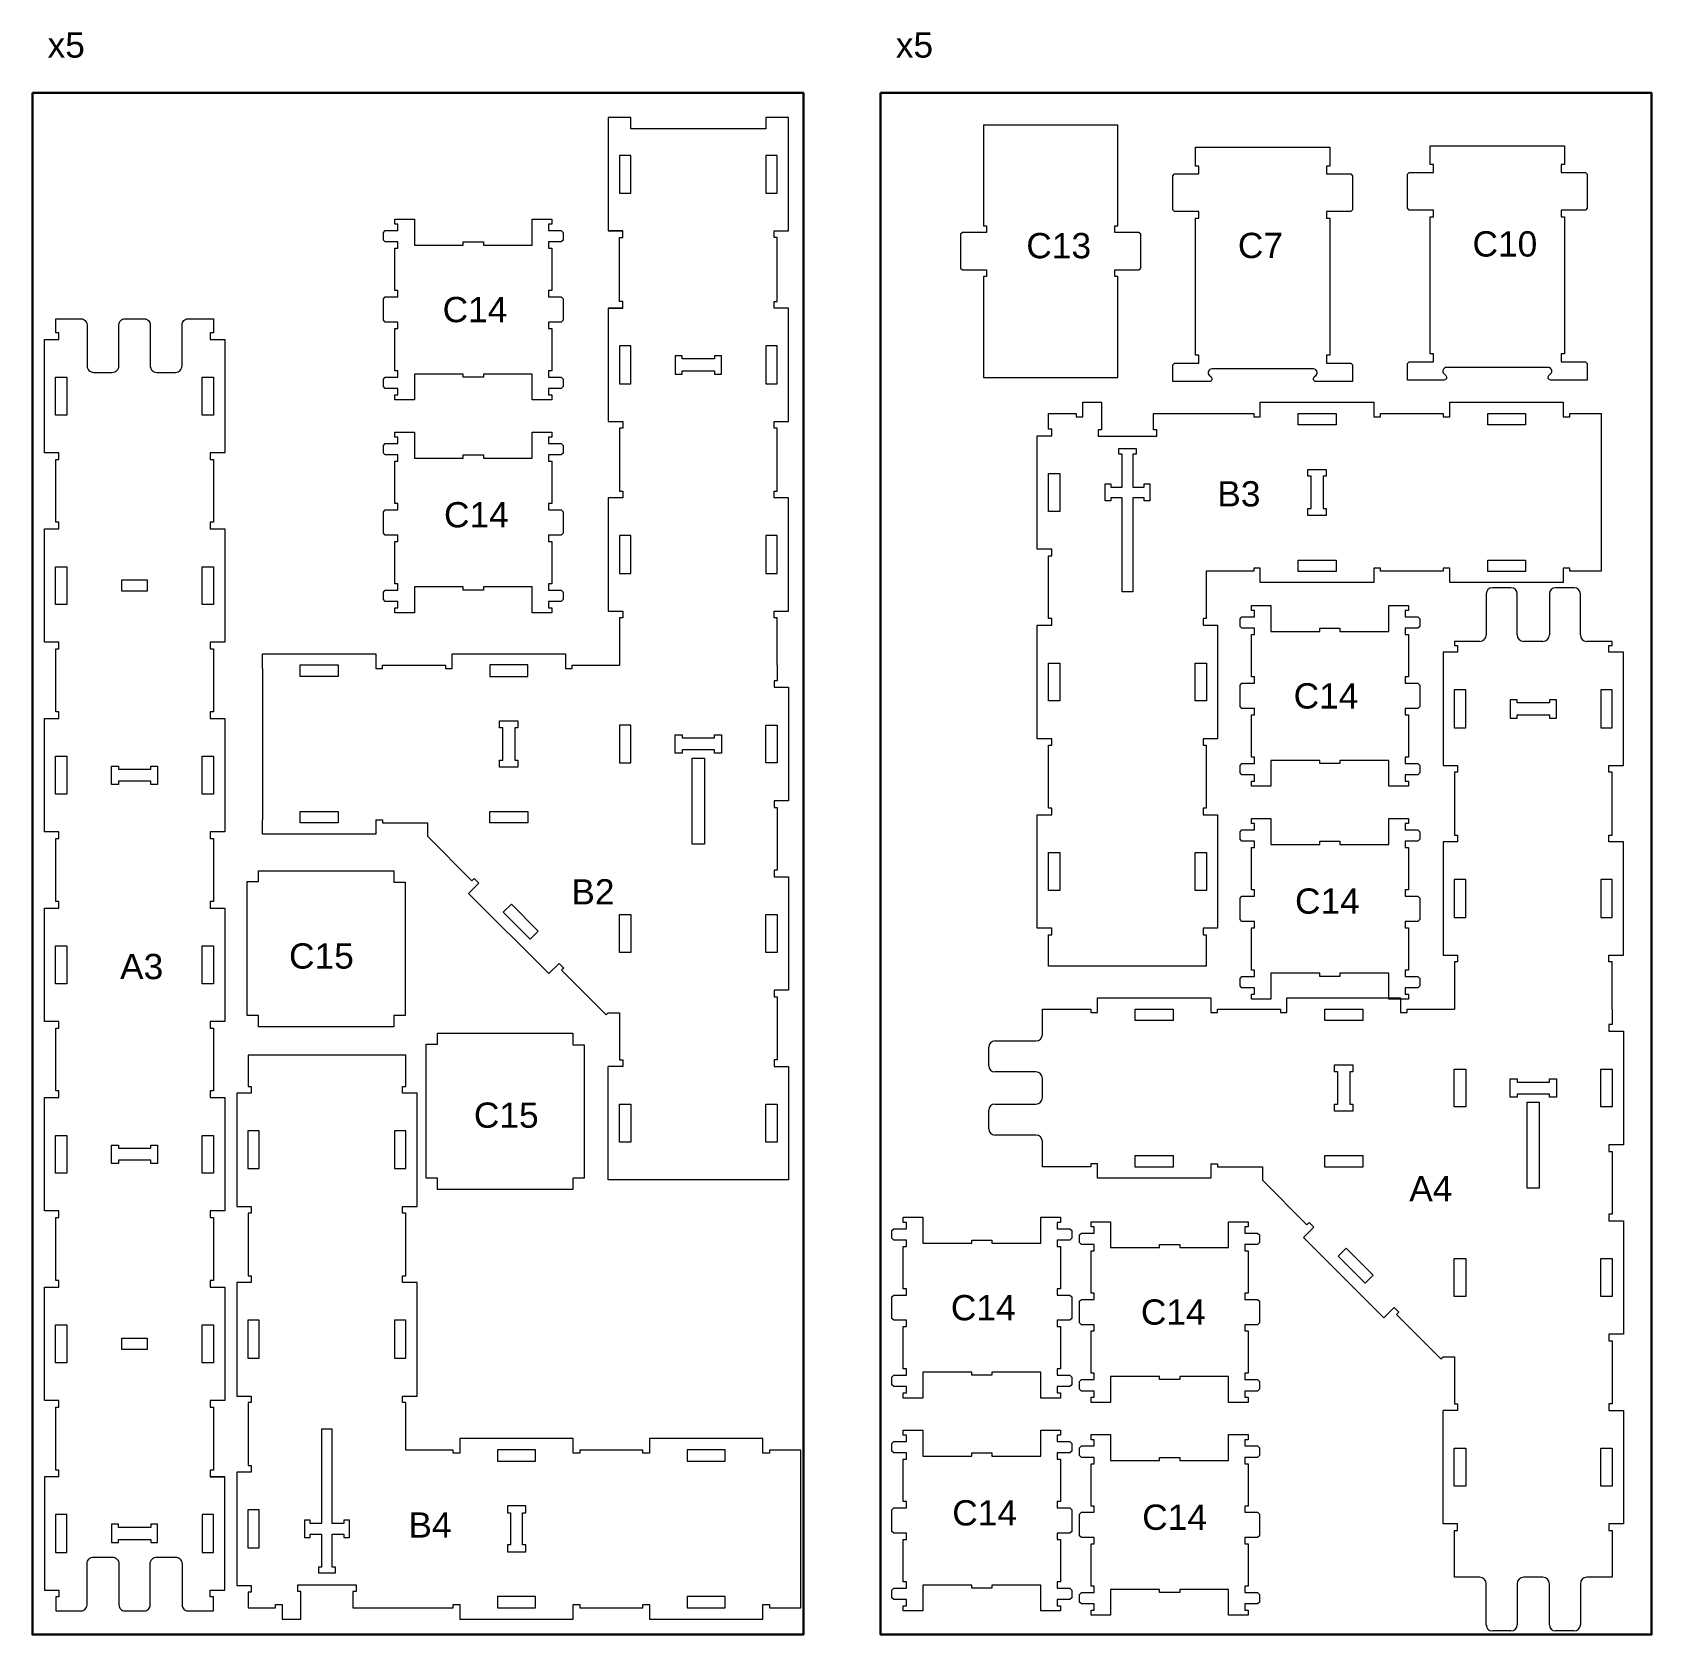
# Model space of a CAD drawing. Header units: millimetres. Extents: x 47343 to 66013, y -73719 to -63321.
# Drawn here: x 50028 to 52590, y -65857 to -63321 of the extents above; entities that cross this region are included whole.
import ezdxf

# ---------------------------------------------------------------- set-up
doc = ezdxf.new("R2010")
doc.units = ezdxf.units.MM
doc.header["$MEASUREMENT"] = 0
doc.layers.add('PLY BOARDS', color=1, linetype='CONTINUOUS', lineweight=30)
doc.layers.add('SHEETS', color=7, linetype='CONTINUOUS', lineweight=5)

msp = doc.modelspace()

# ---------------------------------------------------------------- linework, layer by layer
at = {"layer": 'PLY BOARDS'}
for points in [[(50027.7, -63417.1), (51247.7, -63417.1), (51247.7, -65857.1), (50027.7, -65857.1)], [(51370, -63417.1), (52590, -63417.1), (52590, -65857.1), (51370, -65857.1)]]:
    msp.add_lwpolyline(points, close=True, dxfattribs=at)
at = {"layer": 'SHEETS'}
for p, q in [((51532.5, -63467.9), (51532.5, -63627.4)), ((51532.5, -63467.9), (51745.5, -63467.9)), ((51745.5, -63627.4), (51745.5, -63467.9)), ((51868.3, -63503.2), (52080.8, -63503.2)), ((52239.6, -63500.8), (52452.1, -63500.8)), ((51499.4, -63637.9), (51496.5, -63640.8)), ((51496.5, -63640.8), (51496.5, -63694.5)), ((51537.5, -63637.9), (51499.4, -63637.9)), ((51532.5, -63627.4), (51537.5, -63627.4)), ((51537.5, -63627.4), (51537.5, -63637.9)), ((51740.5, -63637.9), (51740.5, -63627.4)), ((51740.5, -63627.4), (51745.5, -63627.4)), ((51778.7, -63637.9), (51740.5, -63637.9)), ((51781.5, -63640.8), (51778.7, -63637.9)), ((51781.5, -63694.5), (51781.5, -63640.8)), ((51496.5, -63694.5), (51499.4, -63697.4)), ((51499.4, -63697.4), (51537.5, -63697.4)), ((51537.5, -63697.4), (51537.5, -63707.9)), ((51740.5, -63707.9), (51740.5, -63697.4)), ((51740.5, -63697.4), (51778.7, -63697.4)), ((51778.7, -63697.4), (51781.5, -63694.5)), ((51537.5, -63707.9), (51532.5, -63707.9)), ((51532.5, -63707.9), (51532.5, -63867.4)), ((51745.5, -63707.9), (51740.5, -63707.9)), ((51745.5, -63867.4), (51745.5, -63707.9)), ((51532.5, -63867.4), (51745.5, -63867.4)), ((52328.3, -64210.1), (52328.3, -64275.1)), ((52367.5, -64200.3), (52338, -64200.3)), ((52377.3, -64275.1), (52377.3, -64210.1)), ((52428.3, -64210.1), (52428.3, -64275.1)), ((52467.5, -64200.3), (52438, -64200.3)), ((52477.3, -64275.1), (52477.3, -64210.1)), ((52318, -64285.3), (52278, -64285.3)), ((52278, -64285.3), (52278, -64291.8)), ((52418, -64285.3), (52387.5, -64285.3)), ((52527.5, -64285.3), (52487.5, -64285.3)), ((52527.5, -64291.8), (52527.5, -64285.3)), ((52283, -64302.3), (52260, -64302.3)), ((52260, -64302.3), (52260, -64481.8)), ((52278, -64291.8), (52283, -64291.8)), ((52283, -64291.8), (52283, -64302.3)), ((52522.5, -64302.3), (52522.5, -64291.8)), ((52522.5, -64291.8), (52527.5, -64291.8)), ((52545.5, -64302.3), (52522.5, -64302.3)), ((52545.5, -64481.8), (52545.5, -64302.3)), ((50391.8, -64327.9), (50391.8, -64567.4)), ((52277.8, -64362.1), (52277.8, -64422.1)), ((52295.8, -64362.1), (52277.8, -64362.1)), ((52295.8, -64422.1), (52295.8, -64362.1)), ((52509.8, -64362.1), (52509.8, -64422.1)), ((52527.8, -64362.1), (52509.8, -64362.1)), ((52527.8, -64422.1), (52527.8, -64362.1)), ((52366.3, -64377.6), (52366.3, -64406.6)), ((52377.3, -64377.6), (52366.3, -64377.6)), ((52377.3, -64382.6), (52377.3, -64377.6)), ((52428.3, -64382.6), (52377.3, -64382.6)), ((52439.3, -64377.6), (52428.3, -64377.6)), ((52428.3, -64377.6), (52428.3, -64382.6)), ((52439.3, -64406.6), (52439.3, -64377.6)), ((52366.3, -64406.6), (52377.3, -64406.6)), ((52377.3, -64406.6), (52377.3, -64401.6)), ((52377.3, -64401.6), (52428.3, -64401.6)), ((52428.3, -64401.6), (52428.3, -64406.6)), ((52428.3, -64406.6), (52439.3, -64406.6)), ((52277.8, -64422.1), (52295.8, -64422.1)), ((52509.8, -64422.1), (52527.8, -64422.1)), ((52260, -64481.8), (52283, -64481.8)), ((52260, -64481.8), (52283, -64481.8)), ((52260, -64481.8), (52283, -64481.8)), ((52283, -64492.3), (52278, -64492.3)), ((52278, -64492.3), (52278, -64591.8)), ((52283, -64481.8), (52283, -64492.3)), ((52522.5, -64492.3), (52522.5, -64481.8)), ((52522.5, -64481.8), (52545.5, -64481.8)), ((52522.5, -64481.8), (52545.5, -64481.8)), ((52522.5, -64481.8), (52545.5, -64481.8)), ((52527.5, -64492.3), (52522.5, -64492.3)), ((52527.5, -64591.8), (52527.5, -64492.3)), ((50571.3, -64567.4), (50581.8, -64567.4)), ((50571.3, -64567.4), (50571.3, -64590.4)), ((50581.8, -64567.4), (50581.8, -64572.4)), ((50581.8, -64572.4), (50653, -64572.4)), ((50653, -64572.4), (50653, -64593.7)), ((52278, -64591.8), (52283, -64591.8)), ((52283, -64591.8), (52283, -64602.3)), ((52522.5, -64602.3), (52522.5, -64591.8)), ((52522.5, -64591.8), (52527.5, -64591.8)), ((52283, -64602.3), (52260, -64602.3)), ((52260, -64602.3), (52260, -64781.8)), ((52545.5, -64602.3), (52522.5, -64602.3)), ((52545.5, -64781.8), (52545.5, -64602.3)), ((52277.8, -64662.1), (52277.8, -64722.1)), ((52295.8, -64662.1), (52277.8, -64662.1)), ((52295.8, -64722.1), (52295.8, -64662.1)), ((52509.8, -64662.1), (52509.8, -64722.1)), ((52527.8, -64662.1), (52509.8, -64662.1)), ((52527.8, -64722.1), (52527.8, -64662.1)), ((52277.8, -64722.1), (52295.8, -64722.1)), ((52509.8, -64722.1), (52527.8, -64722.1)), ((52260, -64781.8), (52283, -64781.8)), ((52283, -64792.3), (52278, -64792.3)), ((52278, -64792.3), (52278, -64867.3)), ((52283, -64781.8), (52283, -64792.3)), ((52522.5, -64792.3), (52522.5, -64781.8)), ((52522.5, -64781.8), (52545.5, -64781.8)), ((52527.5, -64792.3), (52522.5, -64792.3)), ((52527.5, -64867.3), (52527.5, -64792.3)), ((51713, -64872.3), (51713, -64849.3)), ((51713, -64849.3), (51892.5, -64849.3)), ((51892.5, -64849.3), (51892.5, -64872.3)), ((52013, -64872.3), (52013, -64849.3)), ((52013, -64849.3), (52192.5, -64849.3)), ((52192.5, -64849.3), (52192.5, -64872.3)), ((50938.8, -64872.9), (50956.8, -64872.9)), ((50956.8, -64872.9), (50956.8, -64947.4)), ((51626, -64907.3), (51626, -64867.3)), ((51626, -64867.3), (51702.5, -64867.3)), ((51702.5, -64867.3), (51702.5, -64872.3)), ((51702.5, -64872.3), (51713, -64872.3)), ((51772.8, -64885.1), (51772.8, -64867.1)), ((51772.8, -64867.1), (51832.8, -64867.1)), ((51832.8, -64867.1), (51832.8, -64885.1)), ((51892.5, -64872.3), (51903, -64872.3)), ((51903, -64872.3), (51903, -64867.3)), ((51903, -64867.3), (52002.5, -64867.3)), ((52002.5, -64867.3), (52002.5, -64872.3)), ((52002.5, -64872.3), (52013, -64872.3)), ((52072.8, -64885.1), (52072.8, -64867.1)), ((52072.8, -64867.1), (52132.8, -64867.1)), ((52132.8, -64867.1), (52132.8, -64885.1)), ((52192.5, -64872.3), (52203, -64872.3)), ((52203, -64872.3), (52203, -64867.3)), ((52203, -64867.3), (52278, -64867.3)), ((52527.5, -64867.3), (52527.5, -64891.8)), ((51832.8, -64885.1), (51772.8, -64885.1)), ((52132.8, -64885.1), (52072.8, -64885.1)), ((52527.5, -64891.8), (52522.5, -64891.8)), ((52522.5, -64891.8), (52522.5, -64902.3)), ((52522.5, -64902.3), (52545.5, -64902.3)), ((52545.5, -64902.3), (52545.5, -65081.8)), ((51541, -64956.8), (51541, -64927.3)), ((51550.8, -64917.6), (51615.8, -64917.6)), ((50956.8, -64947.4), (50961.8, -64947.4)), ((50961.8, -64947.4), (50961.8, -64957.9)), ((50961.8, -64957.9), (50938.8, -64957.9)), ((51615.8, -64966.6), (51550.8, -64966.6)), ((51626, -65007.3), (51626, -64976.8)), ((52088.3, -64966.6), (52088.3, -64955.6)), ((52088.3, -64955.6), (52117.3, -64955.6)), ((52093.3, -64966.6), (52088.3, -64966.6)), ((52093.3, -65017.6), (52093.3, -64966.6)), ((52117.3, -64966.6), (52112.3, -64966.6)), ((52112.3, -64966.6), (52112.3, -65017.6)), ((52117.3, -64955.6), (52117.3, -64966.6)), ((52277.8, -65022.1), (52277.8, -64962.1)), ((52277.8, -64962.1), (52295.8, -64962.1)), ((52295.8, -64962.1), (52295.8, -65022.1)), ((52366.3, -65006.6), (52366.3, -64977.6)), ((52366.3, -64977.6), (52377.3, -64977.6)), ((52377.3, -64977.6), (52377.3, -64982.6)), ((52428.3, -64982.6), (52428.3, -64977.6)), ((52428.3, -64977.6), (52439.3, -64977.6)), ((52439.3, -64977.6), (52439.3, -65006.6)), ((52509.8, -65022.1), (52509.8, -64962.1)), ((52509.8, -64962.1), (52527.8, -64962.1)), ((52527.8, -64962.1), (52527.8, -65022.1)), ((52377.3, -65006.6), (52366.3, -65006.6)), ((52377.3, -64982.6), (52428.3, -64982.6)), ((52428.3, -65001.6), (52377.3, -65001.6)), ((52377.3, -65001.6), (52377.3, -65006.6)), ((52428.3, -65006.6), (52428.3, -65001.6)), ((52439.3, -65006.6), (52428.3, -65006.6)), ((51541, -65056.8), (51541, -65027.3)), ((51550.8, -65017.6), (51615.8, -65017.6)), ((52088.3, -65028.6), (52088.3, -65017.6)), ((52088.3, -65017.6), (52093.3, -65017.6)), ((52117.3, -65028.6), (52088.3, -65028.6)), ((52112.3, -65017.6), (52117.3, -65017.6)), ((52117.3, -65017.6), (52117.3, -65028.6)), ((52295.8, -65022.1), (52277.8, -65022.1)), ((52393.3, -65150.6), (52393.3, -65014.6)), ((52393.3, -65014.6), (52412.3, -65014.6)), ((52412.3, -65014.6), (52412.3, -65150.6)), ((52527.8, -65022.1), (52509.8, -65022.1)), ((51615.8, -65066.6), (51550.8, -65066.6)), ((51626, -65116.8), (51626, -65076.8)), ((52545.5, -65081.8), (52522.5, -65081.8)), ((52522.5, -65081.8), (52522.5, -65092.3)), ((51772.8, -65117.1), (51772.8, -65099.1)), ((51772.8, -65099.1), (51832.8, -65099.1)), ((51832.8, -65099.1), (51832.8, -65117.1)), ((52072.8, -65117.1), (52072.8, -65099.1)), ((52072.8, -65099.1), (52132.8, -65099.1)), ((52132.8, -65099.1), (52132.8, -65117.1)), ((52522.5, -65092.3), (52527.5, -65092.3)), ((52527.5, -65092.3), (52527.5, -65191.8)), ((51702.5, -65116.8), (51626, -65116.8)), ((51713, -65111.8), (51702.5, -65111.8)), ((51702.5, -65111.8), (51702.5, -65116.8)), ((51713, -65134.8), (51713, -65111.8)), ((51832.8, -65117.1), (51772.8, -65117.1)), ((51892.5, -65111.8), (51903, -65111.8)), ((51892.5, -65111.8), (51892.5, -65134.8)), ((51903, -65111.8), (51903, -65116.8)), ((51903, -65116.8), (51974.2, -65116.8)), ((51974.2, -65116.8), (51974.2, -65138.1)), ((52132.8, -65117.1), (52072.8, -65117.1)), ((51201.3, -65137.4), (50961.8, -65137.4)), ((51892.5, -65134.8), (51713, -65134.8)), ((51974.2, -65138.1), (52044.6, -65208.5)), ((51974.2, -65138.1), (52044.6, -65208.5)), ((52412.3, -65150.6), (52393.3, -65150.6)), ((52044.6, -65208.5), (52048.1, -65205)), ((52044.6, -65208.5), (52048.1, -65205)), ((52048.1, -65205), (52055.6, -65212.4)), ((52048.1, -65205), (52055.6, -65212.4)), ((52527.5, -65191.8), (52522.5, -65191.8)), ((52522.5, -65191.8), (52522.5, -65202.3)), ((52522.5, -65202.3), (52545.5, -65202.3)), ((52545.5, -65202.3), (52545.5, -65381.8)), ((52055.6, -65212.4), (52039.3, -65228.6)), ((52055.6, -65212.4), (52039.3, -65228.6)), ((52039.3, -65228.6), (52166.2, -65355.6)), ((52039.3, -65228.6), (52166.2, -65355.6)), ((52094.1, -65258.3), (52106.8, -65245.6)), ((52136.5, -65300.8), (52094.1, -65258.3)), ((52106.8, -65245.6), (52149.2, -65288)), ((52277.8, -65322.1), (52277.8, -65262.1)), ((52277.8, -65262.1), (52295.8, -65262.1)), ((52295.8, -65262.1), (52295.8, -65322.1)), ((52509.8, -65322.1), (52509.8, -65262.1)), ((52509.8, -65262.1), (52527.8, -65262.1)), ((52527.8, -65262.1), (52527.8, -65322.1)), ((52149.2, -65288), (52136.5, -65300.8)), ((52166.2, -65355.6), (52182.5, -65339.3)), ((52166.2, -65355.6), (52182.5, -65339.3)), ((52182.5, -65339.3), (52189.9, -65346.7)), ((52182.5, -65339.3), (52189.9, -65346.7)), ((52295.8, -65322.1), (52277.8, -65322.1)), ((52527.8, -65322.1), (52509.8, -65322.1)), ((52189.9, -65346.7), (52186.4, -65350.3)), ((52189.9, -65346.7), (52186.4, -65350.3)), ((52186.4, -65350.3), (52256.7, -65420.6)), ((52186.4, -65350.3), (52256.7, -65420.6)), ((52545.5, -65381.8), (52522.5, -65381.8)), ((52522.5, -65381.8), (52522.5, -65392.3)), ((52522.5, -65392.3), (52527.5, -65392.3)), ((52527.5, -65392.3), (52527.5, -65491.8)), ((52256.7, -65420.6), (52260, -65417.3)), ((52260, -65417.3), (52278, -65417.3)), ((52278, -65417.3), (52278, -65491.8)), ((52278, -65491.8), (52283, -65491.8)), ((52283, -65491.8), (52283, -65502.3)), ((52527.5, -65491.8), (52522.5, -65491.8)), ((52522.5, -65491.8), (52522.5, -65502.3)), ((52260, -65681.8), (52260, -65502.3)), ((52283, -65502.3), (52260, -65502.3)), ((52522.5, -65502.3), (52545.5, -65502.3)), ((52522.5, -65502.3), (52545.5, -65502.3)), ((52522.5, -65502.3), (52545.5, -65502.3)), ((52545.5, -65502.3), (52545.5, -65681.8)), ((52277.8, -65622.1), (52277.8, -65562.1)), ((52277.8, -65562.1), (52295.8, -65562.1)), ((52277.8, -65622.1), (52277.8, -65562.1)), ((52277.8, -65562.1), (52295.8, -65562.1)), ((52295.8, -65562.1), (52295.8, -65622.1)), ((52295.8, -65562.1), (52295.8, -65622.1)), ((52509.8, -65622.1), (52509.8, -65562.1)), ((52509.8, -65562.1), (52527.8, -65562.1)), ((52509.8, -65622.1), (52509.8, -65562.1)), ((52509.8, -65562.1), (52527.8, -65562.1)), ((52527.8, -65562.1), (52527.8, -65622.1)), ((52527.8, -65562.1), (52527.8, -65622.1)), ((52295.8, -65622.1), (52277.8, -65622.1)), ((52295.8, -65622.1), (52277.8, -65622.1)), ((52527.8, -65622.1), (52509.8, -65622.1)), ((52527.8, -65622.1), (52509.8, -65622.1)), ((52283, -65681.8), (52260, -65681.8)), ((52278, -65766.3), (52278, -65692.3)), ((52278, -65692.3), (52283, -65692.3)), ((52283, -65692.3), (52283, -65681.8)), ((52545.5, -65681.8), (52522.5, -65681.8)), ((52522.5, -65681.8), (52522.5, -65692.3)), ((52522.5, -65692.3), (52527.5, -65692.3)), ((52527.5, -65692.3), (52527.5, -65766.3)), ((52318, -65766.3), (52278, -65766.3)), ((52418, -65766.3), (52387.5, -65766.3)), ((52527.5, -65766.3), (52487.5, -65766.3)), ((52328.3, -65841.6), (52328.3, -65776.6)), ((52377.3, -65776.6), (52377.3, -65841.6)), ((52428.3, -65841.6), (52428.3, -65776.6)), ((52477.3, -65776.6), (52477.3, -65841.6)), ((52367.5, -65851.3), (52338, -65851.3)), ((52467.5, -65851.3), (52438, -65851.3))]:
    msp.add_line(p, q, dxfattribs=at)
for points in [[(50974.5, -63474.2), (50974.5, -63456.2), (50938.8, -63456.2), (50938.8, -63635.7), (50961.8, -63635.7)], [(51224.3, -63456.2), (51188.5, -63456.2), (51188.5, -63474.2)], [(51201.3, -63635.7), (51224.3, -63635.7), (51224.3, -63456.2)], [(51188.5, -63474.2), (50974.5, -63474.2)], [(51873.3, -63545.5), (51873.3, -63533), (51868.3, -63533), (51868.3, -63503.2)], [(52080.8, -63503.2), (52080.8, -63533), (52075.8, -63533), (52075.8, -63545.5)], [(52244.6, -63543.1), (52244.6, -63530.6), (52239.6, -63530.6), (52239.6, -63500.8)], [(52452.1, -63500.8), (52452.1, -63530.6), (52447.1, -63530.6), (52447.1, -63543.1)], [(51873.3, -63605), (51835.1, -63605), (51832.3, -63602.1), (51832.3, -63548.3), (51835.1, -63545.5), (51873.3, -63545.5)], [(52075.8, -63545.5), (52113.9, -63545.5), (52116.8, -63548.3), (52116.8, -63602.1), (52113.9, -63605), (52075.8, -63605)], [(52244.6, -63602.6), (52206.5, -63602.6), (52203.6, -63599.7), (52203.6, -63545.9), (52206.5, -63543.1), (52244.6, -63543.1)], [(52447.1, -63543.1), (52485.3, -63543.1), (52488.1, -63545.9), (52488.1, -63599.7), (52485.3, -63602.6), (52447.1, -63602.6)], [(51873.3, -63845), (51873.3, -63832.5), (51868.3, -63832.5), (51868.3, -63615.5), (51873.3, -63615.5), (51873.3, -63605)], [(52075.8, -63605), (52075.8, -63615.5), (52080.8, -63615.5), (52080.8, -63832.5), (52075.8, -63832.5), (52075.8, -63845)], [(52244.6, -63842.6), (52244.6, -63830.1), (52239.6, -63830.1), (52239.6, -63613.1), (52244.6, -63613.1), (52244.6, -63602.6)], [(52447.1, -63602.6), (52447.1, -63613.1), (52452.1, -63613.1), (52452.1, -63830.1), (52447.1, -63830.1), (52447.1, -63842.6)], [(50938.8, -63757.9), (50961.8, -63757.9), (50961.8, -63747.4), (50956.8, -63747.4), (50956.8, -63646.2), (50961.8, -63646.2), (50961.8, -63635.7), (50938.8, -63635.7)], [(51224.3, -63757.9), (51201.3, -63757.9), (51201.3, -63747.4), (51206.3, -63747.4), (51206.3, -63646.2), (51201.3, -63646.2), (51201.3, -63635.7), (51224.3, -63635.7)], [(50961.8, -63757.9), (50938.8, -63757.9), (50938.8, -63937.4), (50961.8, -63937.4)], [(51201.3, -63937.4), (51224.3, -63937.4), (51224.3, -63757.9), (51201.3, -63757.9)], [(50938.8, -63937.4), (50961.8, -63937.4), (50961.8, -63947.9), (50956.8, -63947.9), (50956.8, -64047.4), (50961.8, -64047.4), (50961.8, -64057.9), (50938.8, -64057.9), (50938.8, -64237.4), (50961.8, -64237.4), (50961.8, -64247.9), (50956.8, -64247.9), (50956.8, -64322.9)], [(51206.3, -64322.9), (51206.3, -64247.9), (51201.3, -64247.9), (51201.3, -64237.4), (51224.3, -64237.4), (51224.3, -64057.9), (51201.3, -64057.9), (51201.3, -64047.4), (51206.3, -64047.4), (51206.3, -63947.9), (51201.3, -63947.9), (51201.3, -63937.4), (51224.3, -63937.4)], [(50391.8, -64327.9), (50391.8, -64304.9), (50571.3, -64304.9), (50571.3, -64327.9), (50581.8, -64327.9), (50581.8, -64322.9), (50681.3, -64322.9), (50681.3, -64327.9), (50691.8, -64327.9), (50691.8, -64304.9), (50871.3, -64304.9), (50871.3, -64327.9), (50881.8, -64327.9), (50881.8, -64322.9), (50956.8, -64322.9)], [(51206.3, -64322.9), (51206.3, -64347.4), (51201.3, -64347.4), (51201.3, -64357.9), (51224.3, -64357.9), (51224.3, -64537.4), (51201.3, -64537.4), (51201.3, -64547.9), (51206.3, -64547.9), (51206.3, -64647.4), (51201.3, -64647.4), (51201.3, -64657.9), (51224.3, -64657.9), (51224.3, -64837.4), (51201.3, -64837.4), (51201.3, -64847.9), (51206.3, -64847.9), (51206.3, -64947.4), (51201.3, -64947.4), (51201.3, -64957.9), (51224.3, -64957.9)], [(50069.6, -65607.2), (50069.6, -65596.7), (50064.6, -65596.7), (50064.6, -65497.2), (50069.6, -65497.2), (50069.6, -65486.7), (50046.6, -65486.7), (50046.6, -65307.2), (50069.6, -65307.2), (50069.6, -65296.7), (50064.6, -65296.7), (50064.6, -65197.2), (50069.6, -65197.2), (50069.6, -65186.7), (50046.6, -65186.7), (50046.6, -65007.2), (50069.6, -65007.2), (50069.6, -64996.7), (50064.6, -64996.7), (50064.6, -64897.2), (50069.6, -64897.2), (50069.6, -64886.7), (50046.6, -64886.7), (50046.6, -64707.2), (50069.6, -64707.2), (50069.6, -64696.7), (50064.6, -64696.7), (50064.6, -64597.2), (50069.6, -64597.2), (50069.6, -64586.7), (50046.6, -64586.7), (50046.6, -64407.2), (50069.6, -64407.2)], [(50309.1, -64407.2), (50332.1, -64407.2), (50332.1, -64586.7), (50309.1, -64586.7), (50309.1, -64597.2), (50314.1, -64597.2), (50314.1, -64696.7), (50309.1, -64696.7), (50309.1, -64707.2), (50332.1, -64707.2), (50332.1, -64886.7), (50309.1, -64886.7), (50309.1, -64897.2), (50314.1, -64897.2), (50314.1, -64996.7), (50309.1, -64996.7), (50309.1, -65007.2), (50332.1, -65007.2), (50332.1, -65186.7), (50309.1, -65186.7), (50309.1, -65197.2), (50314.1, -65197.2), (50314.1, -65296.7), (50309.1, -65296.7), (50309.1, -65307.2), (50332.1, -65307.2), (50332.1, -65486.7), (50309.1, -65486.7), (50309.1, -65497.2), (50314.1, -65497.2), (50314.1, -65596.7), (50309.1, -65596.7), (50309.1, -65607.2), (50332.1, -65607.2)], [(50571.3, -64590.4), (50391.8, -64590.4), (50391.8, -64567.4)], [(50653, -64593.7), (50723.3, -64664), (50726.9, -64660.5), (50734.3, -64667.9), (50718, -64684.2), (50845, -64811.1), (50861.2, -64794.8), (50868.6, -64802.3), (50865.1, -64805.8), (50935.5, -64876.2), (50938.8, -64872.9)], [(50938.8, -64872.9), (50938.8, -64872.9)], [(50938.8, -64872.9), (50938.8, -64872.9)], [(50961.8, -65137.4), (50938.8, -65137.4), (50938.8, -64957.9)], [(51201.3, -64957.9), (51224.3, -64957.9)], [(51201.3, -64957.9), (51224.3, -64957.9), (51224.3, -65137.4), (51201.3, -65137.4)]]:
    msp.add_lwpolyline(points, dxfattribs=at)
for points in [[(50956.5, -63516), (50956.5, -63576), (50974.5, -63576), (50974.5, -63516)], [(51188.5, -63516), (51188.5, -63576), (51206.5, -63576), (51206.5, -63516)], [(50601.1, -63617.1), (50632.1, -63617.1), (50632.1, -63658.1), (50709.4, -63658.1), (50709.4, -63653.1), (50741.4, -63653.1), (50741.4, -63658.1), (50818.6, -63658.1), (50818.6, -63617.1), (50849.6, -63617.1), (50849.6, -63625.1), (50844.6, -63625.1), (50844.6, -63635.1), (50864.6, -63635.1), (50867.6, -63638.1), (50867.6, -63650.1), (50864.6, -63653.1), (50844.6, -63653.1), (50844.6, -63663.1), (50849.6, -63663.1), (50849.6, -63730.1), (50844.6, -63730.1), (50844.6, -63740.1), (50864.6, -63740.1), (50867.6, -63743.1), (50867.6, -63777.1), (50864.6, -63780.1), (50844.6, -63780.1), (50844.6, -63790.1), (50849.6, -63790.1), (50849.6, -63857.1), (50844.6, -63857.1), (50844.6, -63867.1), (50864.6, -63867.1), (50867.6, -63870.1), (50867.6, -63882.1), (50864.6, -63885.1), (50844.6, -63885.1), (50844.6, -63895.1), (50849.6, -63895.1), (50849.6, -63903.1), (50818.6, -63903.1), (50818.6, -63862.1), (50741.4, -63862.1), (50741.4, -63867.1), (50709.4, -63867.1), (50709.4, -63862.1), (50632.1, -63862.1), (50632.1, -63903.1), (50601.1, -63903.1), (50601.1, -63895.1), (50606.1, -63895.1), (50606.1, -63885.1), (50586.1, -63885.1), (50583.1, -63882.1), (50583.1, -63870.1), (50586.1, -63867.1), (50606.1, -63867.1), (50606.1, -63857.1), (50601.1, -63857.1), (50601.1, -63790.1), (50606.1, -63790.1), (50606.1, -63780.1), (50586.1, -63780.1), (50583.1, -63777.1), (50583.1, -63743.1), (50586.1, -63740.1), (50606.1, -63740.1), (50606.1, -63730.1), (50601.1, -63730.1), (50601.1, -63663.1), (50606.1, -63663.1), (50606.1, -63653.1), (50586.1, -63653.1), (50583.1, -63650.1), (50583.1, -63638.1), (50586.1, -63635.1), (50606.1, -63635.1), (50606.1, -63625.1), (50601.1, -63625.1)], [(50956.5, -63817.6), (50956.5, -63877.6), (50974.5, -63877.6), (50974.5, -63817.6)], [(51188.5, -63817.6), (51188.5, -63877.6), (51206.5, -63877.6), (51206.5, -63817.6)], [(51118, -63862.1), (51118, -63833.1), (51107, -63833.1), (51107, -63838.1), (51056, -63838.1), (51056, -63833.1), (51045, -63833.1), (51045, -63862.1), (51056, -63862.1), (51056, -63857.1), (51107, -63857.1), (51107, -63862.1)], [(50064.4, -63927), (50064.4, -63867), (50082.4, -63867), (50082.4, -63927)], [(50296.4, -63927), (50296.4, -63867), (50314.4, -63867), (50314.4, -63927)], [(51617.8, -63959.7), (51640.8, -63959.7), (51640.8, -63949.2), (51635.8, -63949.2), (51635.8, -63924.7), (51679.3, -63924.7), (51679.3, -63929.7), (51689.8, -63929.7), (51689.8, -63906.7), (51719.3, -63906.7), (51719.3, -63950.2), (51714.3, -63950.2), (51714.3, -63960.7), (51806.8, -63960.7), (51806.8, -63950.2), (51801.8, -63950.2), (51801.8, -63924.7), (51960.3, -63924.7), (51960.3, -63929.7), (51970.8, -63929.7), (51970.8, -63906.7), (52150.3, -63906.7), (52150.3, -63929.7), (52160.8, -63929.7), (52160.8, -63924.7), (52260.3, -63924.7), (52260.3, -63929.7), (52270.8, -63929.7), (52270.8, -63906.7), (52450.3, -63906.7), (52450.3, -63929.7), (52460.8, -63929.7), (52460.8, -63924.7), (52510.3, -63924.7), (52510.3, -64174.2), (52460.8, -64174.2), (52460.8, -64169.2), (52450.3, -64169.2), (52450.3, -64192.2), (52270.8, -64192.2), (52270.8, -64169.2), (52260.3, -64169.2), (52260.3, -64174.2), (52160.8, -64174.2), (52160.8, -64169.2), (52150.3, -64169.2), (52150.3, -64192.2), (51970.8, -64192.2), (51970.8, -64169.2), (51960.3, -64169.2), (51960.3, -64174.2), (51885.3, -64174.2), (51885.3, -64249.2), (51880.3, -64249.2), (51880.3, -64259.7), (51903.3, -64259.7), (51903.3, -64439.2), (51880.3, -64439.2), (51880.3, -64449.7), (51885.3, -64449.7), (51885.3, -64549.2), (51880.3, -64549.2), (51880.3, -64559.7), (51903.3, -64559.7), (51903.3, -64739.2), (51880.3, -64739.2), (51880.3, -64749.7), (51885.3, -64749.7), (51885.3, -64799.2), (51635.8, -64799.2), (51635.8, -64749.7), (51640.8, -64749.7), (51640.8, -64739.2), (51617.8, -64739.2), (51617.8, -64559.7), (51640.8, -64559.7), (51640.8, -64549.2), (51635.8, -64549.2), (51635.8, -64449.7), (51640.8, -64449.7), (51640.8, -64439.2), (51617.8, -64439.2), (51617.8, -64259.7), (51640.8, -64259.7), (51640.8, -64249.2), (51635.8, -64249.2), (51635.8, -64149.7), (51640.8, -64149.7), (51640.8, -64139.2), (51617.8, -64139.2)], [(52030.6, -63924.5), (52090.6, -63924.5), (52090.6, -63942.5), (52030.6, -63942.5)], [(52330.6, -63924.5), (52390.6, -63924.5), (52390.6, -63942.5), (52330.6, -63942.5)], [(50601.1, -63954.1), (50632.1, -63954.1), (50632.1, -63995.1), (50709.4, -63995.1), (50709.4, -63990.1), (50741.4, -63990.1), (50741.4, -63995.1), (50818.6, -63995.1), (50818.6, -63954.1), (50849.6, -63954.1), (50849.6, -63962.1), (50844.6, -63962.1), (50844.6, -63972.1), (50864.6, -63972.1), (50867.6, -63975.1), (50867.6, -63987.1), (50864.6, -63990.1), (50844.6, -63990.1), (50844.6, -64000.1), (50849.6, -64000.1), (50849.6, -64067.1), (50844.6, -64067.1), (50844.6, -64077.1), (50864.6, -64077.1), (50867.6, -64080.1), (50867.6, -64114.1), (50864.6, -64117.1), (50844.6, -64117.1), (50844.6, -64127.1), (50849.6, -64127.1), (50849.6, -64194.1), (50844.6, -64194.1), (50844.6, -64204.1), (50864.6, -64204.1), (50867.6, -64207.1), (50867.6, -64219.1), (50864.6, -64222.1), (50844.6, -64222.1), (50844.6, -64232.1), (50849.6, -64232.1), (50849.6, -64240.1), (50818.6, -64240.1), (50818.6, -64199.1), (50741.4, -64199.1), (50741.4, -64204.1), (50709.4, -64204.1), (50709.4, -64199.1), (50632.1, -64199.1), (50632.1, -64240.1), (50601.1, -64240.1), (50601.1, -64232.1), (50606.1, -64232.1), (50606.1, -64222.1), (50586.1, -64222.1), (50583.1, -64219.1), (50583.1, -64207.1), (50586.1, -64204.1), (50606.1, -64204.1), (50606.1, -64194.1), (50601.1, -64194.1), (50601.1, -64127.1), (50606.1, -64127.1), (50606.1, -64117.1), (50586.1, -64117.1), (50583.1, -64114.1), (50583.1, -64080.1), (50586.1, -64077.1), (50606.1, -64077.1), (50606.1, -64067.1), (50601.1, -64067.1), (50601.1, -64000.1), (50606.1, -64000.1), (50606.1, -63990.1), (50586.1, -63990.1), (50583.1, -63987.1), (50583.1, -63975.1), (50586.1, -63972.1), (50606.1, -63972.1), (50606.1, -63962.1), (50601.1, -63962.1)], [(51725.1, -64036), (51734.1, -64036), (51734.1, -64041), (51752.1, -64041), (51752.1, -63989), (51747.1, -63989), (51747.1, -63980), (51774.1, -63980), (51774.1, -63989), (51769.1, -63989), (51769.1, -64041), (51787.1, -64041), (51787.1, -64036), (51796.1, -64036), (51796.1, -64063), (51787.1, -64063), (51787.1, -64058), (51769.1, -64058), (51769.1, -64207), (51752.1, -64207), (51752.1, -64058), (51734.1, -64058), (51734.1, -64063), (51725.1, -64063)], [(51635.6, -64019.5), (51653.6, -64019.5), (51653.6, -64079.5), (51635.6, -64079.5)], [(52046.1, -64086), (52046.1, -64075), (52051.1, -64075), (52051.1, -64024), (52046.1, -64024), (52046.1, -64013), (52075.1, -64013), (52075.1, -64024), (52070.1, -64024), (52070.1, -64075), (52075.1, -64075), (52075.1, -64086)], [(50956.5, -64117.6), (50956.5, -64177.6), (50974.5, -64177.6), (50974.5, -64117.6)], [(51188.5, -64117.6), (51188.5, -64177.6), (51206.5, -64177.6), (51206.5, -64117.6)], [(52030.6, -64156.5), (52090.6, -64156.5), (52090.6, -64174.5), (52030.6, -64174.5)], [(52330.6, -64156.5), (52390.6, -64156.5), (52390.6, -64174.5), (52330.6, -64174.5)], [(50064.4, -64227), (50064.4, -64167), (50082.4, -64167), (50082.4, -64227)], [(50296.4, -64227), (50296.4, -64167), (50314.4, -64167), (50314.4, -64227)], [(50169.4, -64206), (50169.4, -64188), (50209.4, -64188), (50209.4, -64206)], [(51956.7, -64228.5), (51987.7, -64228.5), (51987.7, -64269.5), (52064.9, -64269.5), (52064.9, -64264.5), (52096.9, -64264.5), (52096.9, -64269.5), (52174.2, -64269.5), (52174.2, -64228.5), (52205.2, -64228.5), (52205.2, -64236.5), (52200.2, -64236.5), (52200.2, -64246.5), (52220.2, -64246.5), (52223.2, -64249.5), (52223.2, -64261.5), (52220.2, -64264.5), (52200.2, -64264.5), (52200.2, -64274.5), (52205.2, -64274.5), (52205.2, -64341.5), (52200.2, -64341.5), (52200.2, -64351.5), (52220.2, -64351.5), (52223.2, -64354.5), (52223.2, -64388.5), (52220.2, -64391.5), (52200.2, -64391.5), (52200.2, -64401.5), (52205.2, -64401.5), (52205.2, -64468.5), (52200.2, -64468.5), (52200.2, -64478.5), (52220.2, -64478.5), (52223.2, -64481.5), (52223.2, -64493.5), (52220.2, -64496.5), (52200.2, -64496.5), (52200.2, -64506.5), (52205.2, -64506.5), (52205.2, -64514.5), (52174.2, -64514.5), (52174.2, -64473.5), (52096.9, -64473.5), (52096.9, -64478.5), (52064.9, -64478.5), (52064.9, -64473.5), (51987.7, -64473.5), (51987.7, -64514.5), (51956.7, -64514.5), (51956.7, -64506.5), (51961.7, -64506.5), (51961.7, -64496.5), (51941.7, -64496.5), (51938.7, -64493.5), (51938.7, -64481.5), (51941.7, -64478.5), (51961.7, -64478.5), (51961.7, -64468.5), (51956.7, -64468.5), (51956.7, -64401.5), (51961.7, -64401.5), (51961.7, -64391.5), (51941.7, -64391.5), (51938.7, -64388.5), (51938.7, -64354.5), (51941.7, -64351.5), (51961.7, -64351.5), (51961.7, -64341.5), (51956.7, -64341.5), (51956.7, -64274.5), (51961.7, -64274.5), (51961.7, -64264.5), (51941.7, -64264.5), (51938.7, -64261.5), (51938.7, -64249.5), (51941.7, -64246.5), (51961.7, -64246.5), (51961.7, -64236.5), (51956.7, -64236.5)], [(50451.5, -64340.6), (50451.5, -64322.6), (50511.5, -64322.6), (50511.5, -64340.6)], [(50751.5, -64322.6), (50751.5, -64340.6), (50811.5, -64340.6), (50811.5, -64322.6)], [(51635.6, -64319.5), (51653.6, -64319.5), (51653.6, -64379.5), (51635.6, -64379.5)], [(51867.6, -64319.5), (51885.6, -64319.5), (51885.6, -64379.5), (51867.6, -64379.5)], [(50767, -64484.1), (50767, -64473.1), (50772, -64473.1), (50772, -64422.1), (50767, -64422.1), (50767, -64411.1), (50796, -64411.1), (50796, -64422.1), (50791, -64422.1), (50791, -64473.1), (50796, -64473.1), (50796, -64484.1)], [(50974.5, -64477.6), (50974.5, -64417.6), (50956.5, -64417.6), (50956.5, -64477.6)], [(51045, -64462.1), (51045, -64433.1), (51056, -64433.1), (51056, -64438.1), (51107, -64438.1), (51107, -64433.1), (51118, -64433.1), (51118, -64462.1), (51107, -64462.1), (51107, -64457.1), (51056, -64457.1), (51056, -64462.1)], [(51188.5, -64477.6), (51188.5, -64417.6), (51206.5, -64417.6), (51206.5, -64477.6)], [(50064.4, -64527), (50064.4, -64467), (50082.4, -64467), (50082.4, -64527)], [(50296.4, -64527), (50296.4, -64467), (50314.4, -64467), (50314.4, -64527)], [(50152.9, -64511.5), (50152.9, -64482.5), (50163.9, -64482.5), (50163.9, -64487.5), (50214.9, -64487.5), (50214.9, -64482.5), (50225.9, -64482.5), (50225.9, -64511.5), (50214.9, -64511.5), (50214.9, -64506.5), (50163.9, -64506.5), (50163.9, -64511.5)], [(51072, -64606.1), (51072, -64470.1), (51091, -64470.1), (51091, -64606.1)], [(50451.5, -64572.6), (50451.5, -64554.6), (50511.5, -64554.6), (50511.5, -64572.6)], [(50751.5, -64572.6), (50751.5, -64554.6), (50811.5, -64554.6), (50811.5, -64572.6)], [(51956.7, -64565.5), (51987.7, -64565.5), (51987.7, -64606.5), (52064.9, -64606.5), (52064.9, -64601.5), (52096.9, -64601.5), (52096.9, -64606.5), (52174.2, -64606.5), (52174.2, -64565.5), (52205.2, -64565.5), (52205.2, -64573.5), (52200.2, -64573.5), (52200.2, -64583.5), (52220.2, -64583.5), (52223.2, -64586.5), (52223.2, -64598.5), (52220.2, -64601.5), (52200.2, -64601.5), (52200.2, -64611.5), (52205.2, -64611.5), (52205.2, -64678.5), (52200.2, -64678.5), (52200.2, -64688.5), (52220.2, -64688.5), (52223.2, -64691.5), (52223.2, -64725.5), (52220.2, -64728.5), (52200.2, -64728.5), (52200.2, -64738.5), (52205.2, -64738.5), (52205.2, -64805.5), (52200.2, -64805.5), (52200.2, -64815.5), (52220.2, -64815.5), (52223.2, -64818.5), (52223.2, -64830.5), (52220.2, -64833.5), (52200.2, -64833.5), (52200.2, -64843.5), (52205.2, -64843.5), (52205.2, -64851.5), (52174.2, -64851.5), (52174.2, -64810.5), (52096.9, -64810.5), (52096.9, -64815.5), (52064.9, -64815.5), (52064.9, -64810.5), (51987.7, -64810.5), (51987.7, -64851.5), (51956.7, -64851.5), (51956.7, -64843.5), (51961.7, -64843.5), (51961.7, -64833.5), (51941.7, -64833.5), (51938.7, -64830.5), (51938.7, -64818.5), (51941.7, -64815.5), (51961.7, -64815.5), (51961.7, -64805.5), (51956.7, -64805.5), (51956.7, -64738.5), (51961.7, -64738.5), (51961.7, -64728.5), (51941.7, -64728.5), (51938.7, -64725.5), (51938.7, -64691.5), (51941.7, -64688.5), (51961.7, -64688.5), (51961.7, -64678.5), (51956.7, -64678.5), (51956.7, -64611.5), (51961.7, -64611.5), (51961.7, -64601.5), (51941.7, -64601.5), (51938.7, -64598.5), (51938.7, -64586.5), (51941.7, -64583.5), (51961.7, -64583.5), (51961.7, -64573.5), (51956.7, -64573.5)], [(51635.6, -64619.5), (51653.6, -64619.5), (51653.6, -64679.5), (51635.6, -64679.5)], [(51867.6, -64619.5), (51885.6, -64619.5), (51885.6, -64679.5), (51867.6, -64679.5)], [(50385.6, -64648.3), (50599.6, -64648.3), (50599.6, -64666.3), (50617.6, -64666.3), (50617.6, -64877.3), (50599.6, -64877.3), (50599.6, -64895.3), (50385.6, -64895.3), (50385.6, -64877.3), (50367.6, -64877.3), (50367.6, -64665.3), (50385.6, -64665.3)], [(50815.3, -64756.3), (50772.8, -64713.9), (50785.6, -64701.1), (50828, -64743.6)], [(50956.5, -64777.6), (50956.5, -64717.6), (50974.5, -64717.6), (50974.5, -64777.6)], [(51188.5, -64777.6), (51188.5, -64717.6), (51206.5, -64717.6), (51206.5, -64777.6)], [(50064.4, -64827), (50064.4, -64767), (50082.4, -64767), (50082.4, -64827)], [(50296.4, -64827), (50296.4, -64767), (50314.4, -64767), (50314.4, -64827)], [(50669, -64905.5), (50883, -64905.5), (50883, -64923.5), (50901, -64923.5), (50901, -65134.5), (50883, -65134.5), (50883, -65152.5), (50669, -65152.5), (50669, -65134.5), (50651, -65134.5), (50651, -64922.5), (50669, -64922.5)], [(50351, -65779.5), (50374, -65779.5), (50374, -65790), (50369, -65790), (50369, -65814.5), (50412.5, -65814.5), (50412.5, -65809.5), (50423, -65809.5), (50423, -65832.5), (50452.5, -65832.5), (50452.5, -65789), (50447.5, -65789), (50447.5, -65778.5), (50540, -65778.5), (50540, -65789), (50535, -65789), (50535, -65814.5), (50693.5, -65814.5), (50693.5, -65809.5), (50704, -65809.5), (50704, -65832.5), (50883.5, -65832.5), (50883.5, -65809.5), (50894, -65809.5), (50894, -65814.5), (50993.5, -65814.5), (50993.5, -65809.5), (51004, -65809.5), (51004, -65832.5), (51183.5, -65832.5), (51183.5, -65809.5), (51194, -65809.5), (51194, -65814.5), (51243.5, -65814.5), (51243.5, -65565), (51194, -65565), (51194, -65570), (51183.5, -65570), (51183.5, -65547), (51004, -65547), (51004, -65570), (50993.5, -65570), (50993.5, -65565), (50894, -65565), (50894, -65570), (50883.5, -65570), (50883.5, -65547), (50704, -65547), (50704, -65570), (50693.5, -65570), (50693.5, -65565), (50618.5, -65565), (50618.5, -65490), (50613.5, -65490), (50613.5, -65479.5), (50636.5, -65479.5), (50636.5, -65300), (50613.5, -65300), (50613.5, -65289.5), (50618.5, -65289.5), (50618.5, -65190), (50613.5, -65190), (50613.5, -65179.5), (50636.5, -65179.5), (50636.5, -65000), (50613.5, -65000), (50613.5, -64989.5), (50618.5, -64989.5), (50618.5, -64940), (50369, -64940), (50369, -64989.5), (50374, -64989.5), (50374, -65000), (50351, -65000), (50351, -65179.5), (50374, -65179.5), (50374, -65190), (50369, -65190), (50369, -65289.5), (50374, -65289.5), (50374, -65300), (50351, -65300), (50351, -65479.5), (50374, -65479.5), (50374, -65490), (50369, -65490), (50369, -65589.5), (50374, -65589.5), (50374, -65600), (50351, -65600)], [(50956.5, -65077.6), (50956.5, -65017.6), (50974.5, -65017.6), (50974.5, -65077.6)], [(51188.5, -65077.6), (51188.5, -65017.6), (51206.5, -65017.6), (51206.5, -65077.6)], [(50064.4, -65127), (50064.4, -65067), (50082.4, -65067), (50082.4, -65127)], [(50152.9, -65111.5), (50152.9, -65082.5), (50163.9, -65082.5), (50163.9, -65087.5), (50214.9, -65087.5), (50214.9, -65082.5), (50225.9, -65082.5), (50225.9, -65111.5), (50214.9, -65111.5), (50214.9, -65106.5), (50163.9, -65106.5), (50163.9, -65111.5)], [(50296.4, -65127), (50296.4, -65067), (50314.4, -65067), (50314.4, -65127)], [(50368.8, -65119.7), (50386.8, -65119.7), (50386.8, -65059.7), (50368.8, -65059.7)], [(50600.8, -65119.7), (50618.8, -65119.7), (50618.8, -65059.7), (50600.8, -65059.7)], [(51405.9, -65196.7), (51436.9, -65196.7), (51436.9, -65237.7), (51514.1, -65237.7), (51514.1, -65232.7), (51546.1, -65232.7), (51546.1, -65237.7), (51623.4, -65237.7), (51623.4, -65196.7), (51654.4, -65196.7), (51654.4, -65204.7), (51649.4, -65204.7), (51649.4, -65214.7), (51669.4, -65214.7), (51672.4, -65217.7), (51672.4, -65229.7), (51669.4, -65232.7), (51649.4, -65232.7), (51649.4, -65242.7), (51654.4, -65242.7), (51654.4, -65309.7), (51649.4, -65309.7), (51649.4, -65319.7), (51669.4, -65319.7), (51672.4, -65322.7), (51672.4, -65356.7), (51669.4, -65359.7), (51649.4, -65359.7), (51649.4, -65369.7), (51654.4, -65369.7), (51654.4, -65436.7), (51649.4, -65436.7), (51649.4, -65446.7), (51669.4, -65446.7), (51672.4, -65449.7), (51672.4, -65461.7), (51669.4, -65464.7), (51649.4, -65464.7), (51649.4, -65474.7), (51654.4, -65474.7), (51654.4, -65482.7), (51623.4, -65482.7), (51623.4, -65441.7), (51546.1, -65441.7), (51546.1, -65446.7), (51514.1, -65446.7), (51514.1, -65441.7), (51436.9, -65441.7), (51436.9, -65482.7), (51405.9, -65482.7), (51405.9, -65474.7), (51410.9, -65474.7), (51410.9, -65464.7), (51390.9, -65464.7), (51387.9, -65461.7), (51387.9, -65449.7), (51390.9, -65446.7), (51410.9, -65446.7), (51410.9, -65436.7), (51405.9, -65436.7), (51405.9, -65369.7), (51410.9, -65369.7), (51410.9, -65359.7), (51390.9, -65359.7), (51387.9, -65356.7), (51387.9, -65322.7), (51390.9, -65319.7), (51410.9, -65319.7), (51410.9, -65309.7), (51405.9, -65309.7), (51405.9, -65242.7), (51410.9, -65242.7), (51410.9, -65232.7), (51390.9, -65232.7), (51387.9, -65229.7), (51387.9, -65217.7), (51390.9, -65214.7), (51410.9, -65214.7), (51410.9, -65204.7), (51405.9, -65204.7)], [(51702.9, -65203.6), (51733.9, -65203.6), (51733.9, -65244.6), (51811.2, -65244.6), (51811.2, -65239.6), (51843.2, -65239.6), (51843.2, -65244.6), (51920.4, -65244.6), (51920.4, -65203.6), (51951.4, -65203.6), (51951.4, -65211.6), (51946.4, -65211.6), (51946.4, -65221.6), (51966.4, -65221.6), (51969.4, -65224.6), (51969.4, -65236.6), (51966.4, -65239.6), (51946.4, -65239.6), (51946.4, -65249.6), (51951.4, -65249.6), (51951.4, -65316.6), (51946.4, -65316.6), (51946.4, -65326.6), (51966.4, -65326.6), (51969.4, -65329.6), (51969.4, -65363.6), (51966.4, -65366.6), (51946.4, -65366.6), (51946.4, -65376.6), (51951.4, -65376.6), (51951.4, -65443.6), (51946.4, -65443.6), (51946.4, -65453.6), (51966.4, -65453.6), (51969.4, -65456.6), (51969.4, -65468.6), (51966.4, -65471.6), (51946.4, -65471.6), (51946.4, -65481.6), (51951.4, -65481.6), (51951.4, -65489.6), (51920.4, -65489.6), (51920.4, -65448.6), (51843.2, -65448.6), (51843.2, -65453.6), (51811.2, -65453.6), (51811.2, -65448.6), (51733.9, -65448.6), (51733.9, -65489.6), (51702.9, -65489.6), (51702.9, -65481.6), (51707.9, -65481.6), (51707.9, -65471.6), (51687.9, -65471.6), (51684.9, -65468.6), (51684.9, -65456.6), (51687.9, -65453.6), (51707.9, -65453.6), (51707.9, -65443.6), (51702.9, -65443.6), (51702.9, -65376.6), (51707.9, -65376.6), (51707.9, -65366.6), (51687.9, -65366.6), (51684.9, -65363.6), (51684.9, -65329.6), (51687.9, -65326.6), (51707.9, -65326.6), (51707.9, -65316.6), (51702.9, -65316.6), (51702.9, -65249.6), (51707.9, -65249.6), (51707.9, -65239.6), (51687.9, -65239.6), (51684.9, -65236.6), (51684.9, -65224.6), (51687.9, -65221.6), (51707.9, -65221.6), (51707.9, -65211.6), (51702.9, -65211.6)], [(50368.8, -65419.7), (50386.8, -65419.7), (50386.8, -65359.7), (50368.8, -65359.7)], [(50600.8, -65419.7), (50618.8, -65419.7), (50618.8, -65359.7), (50600.8, -65359.7)], [(50064.4, -65427), (50064.4, -65367), (50082.4, -65367), (50082.4, -65427)], [(50169.4, -65406), (50169.4, -65388), (50209.4, -65388), (50209.4, -65406)], [(50296.4, -65427), (50296.4, -65367), (50314.4, -65367), (50314.4, -65427)], [(50458.3, -65703.2), (50467.3, -65703.2), (50467.3, -65698.2), (50485.3, -65698.2), (50485.3, -65750.2), (50480.3, -65750.2), (50480.3, -65759.2), (50507.3, -65759.2), (50507.3, -65750.2), (50502.3, -65750.2), (50502.3, -65698.2), (50520.3, -65698.2), (50520.3, -65703.2), (50529.3, -65703.2), (50529.3, -65676.2), (50520.3, -65676.2), (50520.3, -65681.2), (50502.3, -65681.2), (50502.3, -65532.2), (50485.3, -65532.2), (50485.3, -65681.2), (50467.3, -65681.2), (50467.3, -65676.2), (50458.3, -65676.2)], [(51405.9, -65533.7), (51436.9, -65533.7), (51436.9, -65574.7), (51514.1, -65574.7), (51514.1, -65569.7), (51546.1, -65569.7), (51546.1, -65574.7), (51623.4, -65574.7), (51623.4, -65533.7), (51654.4, -65533.7), (51654.4, -65541.7), (51649.4, -65541.7), (51649.4, -65551.7), (51669.4, -65551.7), (51672.4, -65554.7), (51672.4, -65566.7), (51669.4, -65569.7), (51649.4, -65569.7), (51649.4, -65579.7), (51654.4, -65579.7), (51654.4, -65646.7), (51649.4, -65646.7), (51649.4, -65656.7), (51669.4, -65656.7), (51672.4, -65659.7), (51672.4, -65693.7), (51669.4, -65696.7), (51649.4, -65696.7), (51649.4, -65706.7), (51654.4, -65706.7), (51654.4, -65773.7), (51649.4, -65773.7), (51649.4, -65783.7), (51669.4, -65783.7), (51672.4, -65786.7), (51672.4, -65798.7), (51669.4, -65801.7), (51649.4, -65801.7), (51649.4, -65811.7), (51654.4, -65811.7), (51654.4, -65819.7), (51623.4, -65819.7), (51623.4, -65778.7), (51546.1, -65778.7), (51546.1, -65783.7), (51514.1, -65783.7), (51514.1, -65778.7), (51436.9, -65778.7), (51436.9, -65819.7), (51405.9, -65819.7), (51405.9, -65811.7), (51410.9, -65811.7), (51410.9, -65801.7), (51390.9, -65801.7), (51387.9, -65798.7), (51387.9, -65786.7), (51390.9, -65783.7), (51410.9, -65783.7), (51410.9, -65773.7), (51405.9, -65773.7), (51405.9, -65706.7), (51410.9, -65706.7), (51410.9, -65696.7), (51390.9, -65696.7), (51387.9, -65693.7), (51387.9, -65659.7), (51390.9, -65656.7), (51410.9, -65656.7), (51410.9, -65646.7), (51405.9, -65646.7), (51405.9, -65579.7), (51410.9, -65579.7), (51410.9, -65569.7), (51390.9, -65569.7), (51387.9, -65566.7), (51387.9, -65554.7), (51390.9, -65551.7), (51410.9, -65551.7), (51410.9, -65541.7), (51405.9, -65541.7)], [(51702.9, -65540.6), (51733.9, -65540.6), (51733.9, -65581.6), (51811.2, -65581.6), (51811.2, -65576.6), (51843.2, -65576.6), (51843.2, -65581.6), (51920.4, -65581.6), (51920.4, -65540.6), (51951.4, -65540.6), (51951.4, -65548.6), (51946.4, -65548.6), (51946.4, -65558.6), (51966.4, -65558.6), (51969.4, -65561.6), (51969.4, -65573.6), (51966.4, -65576.6), (51946.4, -65576.6), (51946.4, -65586.6), (51951.4, -65586.6), (51951.4, -65653.6), (51946.4, -65653.6), (51946.4, -65663.6), (51966.4, -65663.6), (51969.4, -65666.6), (51969.4, -65700.6), (51966.4, -65703.6), (51946.4, -65703.6), (51946.4, -65713.6), (51951.4, -65713.6), (51951.4, -65780.6), (51946.4, -65780.6), (51946.4, -65790.6), (51966.4, -65790.6), (51969.4, -65793.6), (51969.4, -65805.6), (51966.4, -65808.6), (51946.4, -65808.6), (51946.4, -65818.6), (51951.4, -65818.6), (51951.4, -65826.6), (51920.4, -65826.6), (51920.4, -65785.6), (51843.2, -65785.6), (51843.2, -65790.6), (51811.2, -65790.6), (51811.2, -65785.6), (51733.9, -65785.6), (51733.9, -65826.6), (51702.9, -65826.6), (51702.9, -65818.6), (51707.9, -65818.6), (51707.9, -65808.6), (51687.9, -65808.6), (51684.9, -65805.6), (51684.9, -65793.6), (51687.9, -65790.6), (51707.9, -65790.6), (51707.9, -65780.6), (51702.9, -65780.6), (51702.9, -65713.6), (51707.9, -65713.6), (51707.9, -65703.6), (51687.9, -65703.6), (51684.9, -65700.6), (51684.9, -65666.6), (51687.9, -65663.6), (51707.9, -65663.6), (51707.9, -65653.6), (51702.9, -65653.6), (51702.9, -65586.6), (51707.9, -65586.6), (51707.9, -65576.6), (51687.9, -65576.6), (51684.9, -65573.6), (51684.9, -65561.6), (51687.9, -65558.6), (51707.9, -65558.6), (51707.9, -65548.6), (51702.9, -65548.6)], [(50763.8, -65582.7), (50823.8, -65582.7), (50823.8, -65564.7), (50763.8, -65564.7)], [(51063.8, -65582.7), (51123.8, -65582.7), (51123.8, -65564.7), (51063.8, -65564.7)], [(50064.4, -65667), (50064.4, -65727), (50082.4, -65727), (50082.4, -65667)], [(50296.4, -65667), (50296.4, -65727), (50314.4, -65727), (50314.4, -65667)], [(50368.8, -65719.7), (50386.8, -65719.7), (50386.8, -65659.7), (50368.8, -65659.7)], [(50779.3, -65653.2), (50779.3, -65664.2), (50784.3, -65664.2), (50784.3, -65715.2), (50779.3, -65715.2), (50779.3, -65726.2), (50808.3, -65726.2), (50808.3, -65715.2), (50803.3, -65715.2), (50803.3, -65664.2), (50808.3, -65664.2), (50808.3, -65653.2)], [(50152.9, -65682.5), (50152.9, -65711.5), (50163.9, -65711.5), (50163.9, -65706.5), (50214.9, -65706.5), (50214.9, -65711.5), (50225.9, -65711.5), (50225.9, -65682.5), (50214.9, -65682.5), (50214.9, -65687.5), (50163.9, -65687.5), (50163.9, -65682.5)], [(50763.8, -65814.7), (50823.8, -65814.7), (50823.8, -65796.7), (50763.8, -65796.7)], [(51063.8, -65814.7), (51123.8, -65814.7), (51123.8, -65796.7), (51063.8, -65796.7)]]:
    msp.add_lwpolyline(points, close=True, dxfattribs=at)
for points in [[(50069.6, -64407.2), (50069.6, -64396.7), (50064.6, -64396.7), (50064.6, -64297.2), (50069.6, -64297.2), (50069.6, -64286.7), (50046.6, -64286.7), (50046.6, -64107.2), (50069.6, -64107.2), (50069.6, -64096.7), (50064.6, -64096.7), (50064.6, -63997.2), (50069.6, -63997.2), (50069.6, -63986.7), (50046.6, -63986.7), (50046.6, -63807.2), (50069.6, -63807.2), (50069.6, -63796.7), (50064.6, -63796.7), (50064.6, -63774.5), (50104.6, -63774.5, -0.414214), (50114.1, -63784), (50114.1, -63849, 0.414214), (50124.6, -63859.5), (50154.1, -63859.5, 0.414214), (50164.6, -63849), (50164.6, -63784, -0.414214), (50174.1, -63774.5), (50204.6, -63774.5, -0.414214), (50214.1, -63784), (50214.1, -63849, 0.414214), (50224.6, -63859.5), (50254.1, -63859.5, 0.414214), (50264.6, -63849), (50264.6, -63784, -0.414214), (50274.1, -63774.5), (50314.1, -63774.5), (50314.1, -63796.7), (50309.1, -63796.7), (50309.1, -63807.2), (50332.1, -63807.2), (50332.1, -63986.7), (50309.1, -63986.7), (50309.1, -63997.2), (50314.1, -63997.2), (50314.1, -64096.7), (50309.1, -64096.7), (50309.1, -64107.2), (50332.1, -64107.2), (50332.1, -64286.7), (50309.1, -64286.7), (50309.1, -64297.2), (50314.1, -64297.2), (50314.1, -64396.7), (50309.1, -64396.7), (50309.1, -64407.2)], [(52075.8, -63845), (52113.9, -63845), (52116.8, -63847.8), (52116.8, -63874), (52059.1, -63874, -0.668179), (52056.1, -63866.7), (52059, -63863.8, 0.668179), (52055, -63854), (51894.1, -63854, 0.668179), (51890, -63863.8), (51893, -63866.7, -0.668179), (51890, -63874), (51832.3, -63874), (51832.3, -63847.8), (51835.1, -63845), (51873.3, -63845)], [(52447.1, -63842.6), (52485.3, -63842.6), (52488.1, -63845.4), (52488.1, -63871.6), (52430.4, -63871.6, -0.668179), (52427.4, -63864.3), (52430.4, -63861.4, 0.668179), (52426.3, -63851.6), (52265.4, -63851.6, 0.668179), (52261.4, -63861.4), (52264.3, -63864.3, -0.668179), (52261.3, -63871.6), (52203.6, -63871.6), (52203.6, -63845.4), (52206.5, -63842.6), (52244.6, -63842.6)], [(50069.6, -65607.2), (50046.6, -65607.2), (50046.6, -65786.7), (50069.6, -65786.7), (50069.6, -65797.2), (50064.6, -65797.2), (50064.6, -65819.5), (50104.6, -65819.5, 0.414214), (50114.1, -65810), (50114.1, -65745, -0.414214), (50124.6, -65734.5), (50154.1, -65734.5, -0.414214), (50164.6, -65745), (50164.6, -65810, 0.414214), (50174.1, -65819.5), (50204.6, -65819.5, 0.414214), (50214.1, -65810), (50214.1, -65745, -0.414214), (50224.6, -65734.5), (50254.1, -65734.5, -0.414214), (50264.6, -65745), (50264.6, -65810, 0.414214), (50274.1, -65819.5), (50314.1, -65819.5), (50314.1, -65797.2), (50309.1, -65797.2), (50309.1, -65786.7), (50332.1, -65786.7), (50332.1, -65607.2), (50309.1, -65607.2)]]:
    msp.add_lwpolyline(points, format="xyb", dxfattribs=at)
for centre, radius, start, end in [((52338, -64210.1), 9.75, 90, 180), ((52367.5, -64210.1), 9.75, 0, 90), ((52438, -64210.1), 9.75, 90, 180), ((52467.5, -64210.1), 9.75, 0, 90), ((52318, -64275.1), 10.3, 270, 0), ((52387.5, -64275.1), 10.3, 180, 270), ((52418, -64275.1), 10.3, 270, 0), ((52487.5, -64275.1), 10.2, 180, 270), ((51550.8, -64927.3), 9.75, 90, 180), ((51615.8, -64907.3), 10.3, 270, 0), ((51550.8, -64956.8), 9.75, 180, 270), ((51615.8, -64976.8), 10.3, 0, 90), ((51550.8, -65027.3), 9.75, 90, 180), ((51615.8, -65007.3), 10.3, 270, 0), ((51550.8, -65056.8), 9.75, 180, 270), ((51615.8, -65076.8), 10.2, 360, 90), ((52318, -65776.6), 10.3, 0, 90), ((52387.5, -65776.6), 10.3, 90, 180), ((52418, -65776.6), 10.3, 0, 90), ((52487.5, -65776.6), 10.2, 90, 180), ((52338, -65841.6), 9.75, 180, 270), ((52367.5, -65841.6), 9.75, 270, 0), ((52438, -65841.6), 9.75, 180, 270), ((52467.5, -65841.6), 9.75, 270, 0)]:
    msp.add_arc(centre, radius, start, end, dxfattribs=at)

# ---------------------------------------------------------------- texts
at = {"layer": 'PLY BOARDS', "char_height": 40, "width": 303.373, "attachment_point": 1}
for insert in [(50051.7, -63321.4), (51394, -63321.4)]:
    msp.add_mtext('{\\fArial|b0|i0|c0|p34;x5}', dxfattribs=dict(at, insert=insert))
at = {"layer": 'SHEETS', "char_height": 40, "width": 303.373, "attachment_point": 1}
for s, insert in [('{\\fArial|b0|i0|c0|p34;C13}', (51600.5, -63638.9)), ('{\\fArial|b0|i0|c0|p34;C7}', (51935.3, -63638.6)), ('{\\fArial|b0|i0|c0|p34;C10}', (52306.6, -63636.2)), ('{\\fArial|b0|i0|c0|p34;C14}', (50676.8, -63740.1)), ('{\\fArial|b0|i0|c0|p34;B3}', (51902.7, -64031.7)), ('{\\fArial|b0|i0|c0|p34;C14}', (50679, -64064.8)), ('{\\fArial|b0|i0|c0|p34;C14}', (52023.5, -64351.5)), ('{\\fArial|b0|i0|c0|p34;B2}', (50880.5, -64661.6)), ('{\\fArial|b0|i0|c0|p34;C14}', (52025.7, -64676.2)), ('{\\fArial|b0|i0|c0|p34;C15}', (50433.8, -64763.1)), ('{\\fArial|b0|i0|c0|p34;A3}', (50166.4, -64779.8)), ('{\\fArial|b0|i0|c0|p34;C15}', (50726.3, -65015)), ('{\\fArial|b0|i0|c0|p34;A4}', (52206.5, -65131.3)), ('{\\fArial|b0|i0|c0|p34;C14}', (51481.1, -65319.7)), ('{\\fArial|b0|i0|c0|p34;C14}', (51781.8, -65326.6)), ('{\\fArial|b0|i0|c0|p34;C14}', (51483.3, -65644.4)), ('{\\fArial|b0|i0|c0|p34;B4}', (50622.7, -65663.6)), ('{\\fArial|b0|i0|c0|p34;C14}', (51783.9, -65651.3))]:
    msp.add_mtext(s, dxfattribs=dict(at, insert=insert))

doc.saveas('drawing.dxf')
